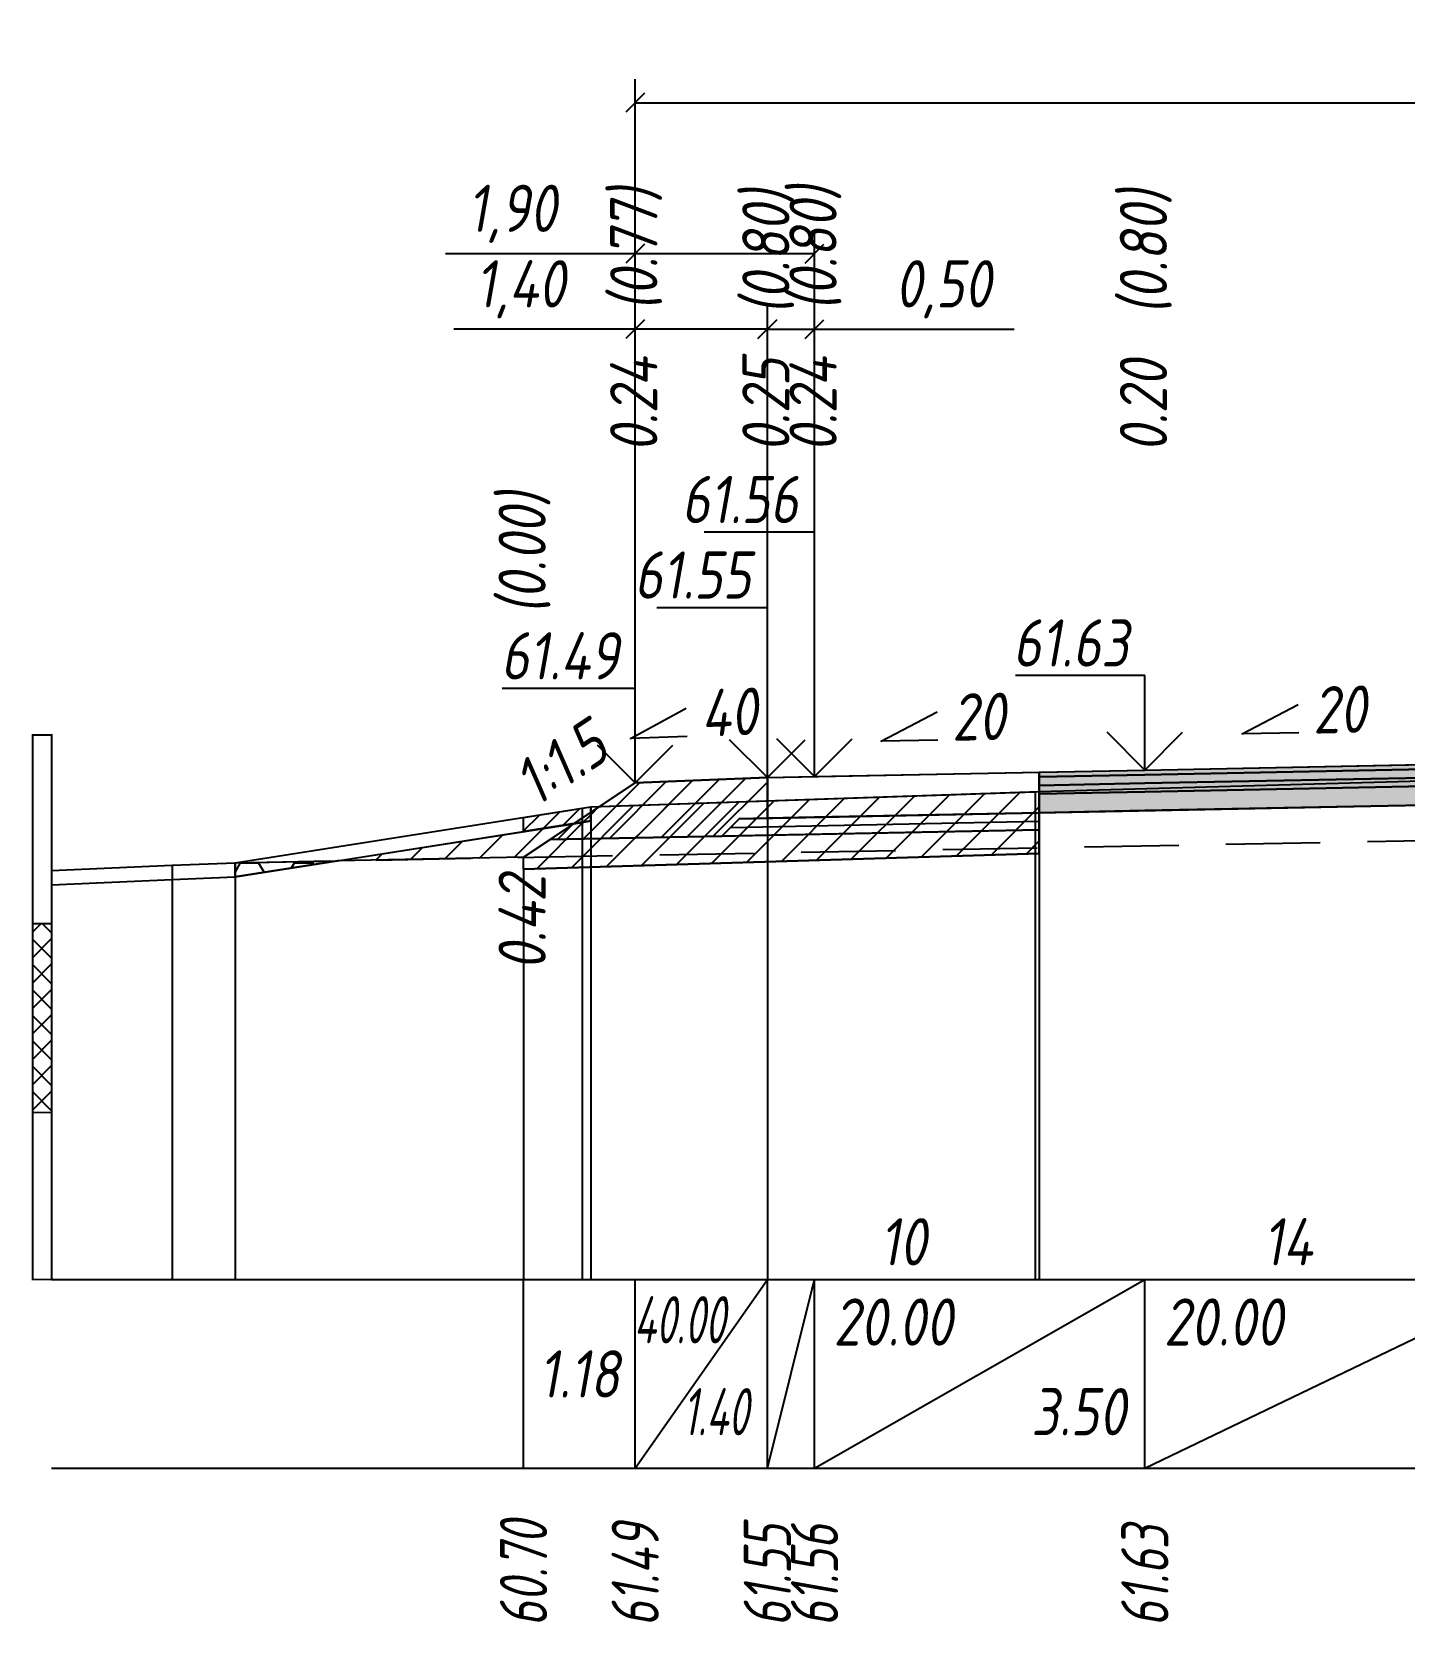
# Model space of a CAD drawing. Extents: x -717 to 1451, y -133302 to 233.
# Drawn here: x 78.9 to 151.6, y -50633.2 to -50548.9 of the extents above; entities that cross this region are included whole.
import ezdxf
from ezdxf.enums import TextEntityAlignment as Align

# ---------------------------------------------------------------- set-up
doc = ezdxf.new("R2010")
doc.units = 0
doc.linetypes.add('штриховая', pattern=[0.75, 0.5, -0.25])
for name, color, linetype in [('Интерполированный поперечник', 2, 'Continuous'), ('Код_514', 1, 'Continuous'), ('Контур_0', 7, 'Continuous'), ('Контур_2521', 7, 'Continuous'), ('Контур_2564', 7, 'Continuous'), ('Контур_2660', 7, 'Continuous'), ('Контур_2665', 7, 'Continuous'), ('Контур_400', 7, 'Continuous'), ('Контур_508', 7, 'Continuous'), ('Контур_512', 7, 'Continuous'), ('Контур_513', 7, 'Continuous'), ('Контур_818', 7, 'Continuous'), ('Красный поперечник', 1, 'Continuous'), ('Линейка абсолютных высот', 7, 'Continuous'), ('Объём_2501', 7, 'Continuous'), ('Объём_2564', 7, 'Continuous'), ('Объём_2650', 7, 'Continuous'), ('Объём_2660', 7, 'Continuous'), ('Объём_2661', 7, 'Continuous'), ('Объём_2665', 7, 'Continuous'), ('Объём_2666', 7, 'Continuous'), ('Объём_2667', 7, 'Continuous'), ('Объём_2668', 7, 'Continuous'), ('Объём_2669', 7, 'Continuous'), ('Объём_2675', 7, 'Continuous'), ('Объём_2753', 7, 'Continuous'), ('Откосы', 7, 'Continuous'), ('Отметки покрытия', 7, 'Continuous'), ('Рабочие отметки', 7, 'Continuous'), ('Рабочие отметки доп.', 7, 'Continuous'), ('Слои выравнивания', 7, 'Continuous'), ('Таблица', 7, 'Continuous'), ('Уклоны проезжей части', 7, 'Continuous'), ('Черный поперечник', 3, 'Continuous')]:
    doc.layers.add(name, color=color, linetype=linetype)
for name, color, linetype, true_color in [('Контур_2540', 2, 'Continuous', 0xffff00), ('Контур_2560', 2, 'Continuous', 0xffff00), ('Контур_2561', 7, 'Continuous', 0xff8040), ('Контур_2562', 3, 'Continuous', 0x00ff00), ('Контур_2563', 7, 'Continuous', 0xff8000), ('Контур_2570', 7, 'Continuous', 0x80ff00), ('Контур_2725', 7, 'Continuous', 0x323232), ('Контур_2736', 4, 'Continuous', 0x00ffff), ('Контур_2737', 4, 'Continuous', 0x00ffff), ('Контур_2738', 4, 'Continuous', 0x00ffff), ('Контур_2739', 4, 'Continuous', 0x00ffff), ('Контур_2741', 4, 'Continuous', 0x00ffff), ('Контур_2742', 4, 'Continuous', 0x00ffff), ('Контур_2743', 4, 'Continuous', 0x00ffff), ('Контур_2744', 7, 'Continuous', 0xa4ffff), ('Контур_2745', 7, 'Continuous', 0xa4ffff), ('Контур_2747', 4, 'Continuous', 0x00ffff), ('Контур_2748', 4, 'Continuous', 0x00ffff), ('Контур_2749', 4, 'Continuous', 0x00ffff), ('Контур_2750', 4, 'Continuous', 0x00ffff), ('Контур_2751', 4, 'Continuous', 0x00ffff), ('Контур_2752', 4, 'Continuous', 0x00ffff), ('Контур_2760', 7, 'Continuous', 0x323232), ('Контур_2761', 7, 'Continuous', 0x323232), ('Контур_2762', 7, 'Continuous', 0x323232), ('Контур_2763', 7, 'Continuous', 0x323232), ('Контур_402', 7, 'Continuous', 0xff6464), ('Контур_703', 4, 'Continuous', 0x00ffff), ('Контур_705', 4, 'Continuous', 0x00ffff), ('Контур_707', 4, 'Continuous', 0x00ffff), ('Контур_720', 131, 'Continuous', 0xaaffff), ('Объём_2500', 7, 'Continuous', 0xc0c0c0), ('Объём_2520', 7, 'Continuous', 0x80ffff), ('Объём_2540', 2, 'Continuous', 0xffff00), ('Объём_2560', 2, 'Continuous', 0xffff00), ('Объём_2561', 7, 'Continuous', 0xff8040), ('Объём_2562', 3, 'Continuous', 0x00ff00), ('Объём_2563', 7, 'Continuous', 0xff8000), ('Объём_2570', 7, 'Continuous', 0x80ff00), ('Объём_2600', 7, 'Continuous', 0x808000), ('Объём_2746', 2, 'Continuous', 0xffff00)]:
    doc.layers.add(name, color=color, linetype=linetype, true_color=true_color)
doc.styles.get("Standard").update_dxf_attribs({"font": 'txt', "height": 2.5})
doc.styles.add('М', font='romand.shx', dxfattribs={"width": 0.8, "oblique": 10, "height": 2.5})
doc.dimstyles.new('ISO-25', dxfattribs={"dimtxt": 2.5, "dimasz": 2.5, "dimexe": 1.25, "dimexo": 0.625, "dimtad": 1, "dimtxsty": 'Standard', "dimcen": 2.5, "dimadec": 0, "dimazin": 0, "dimtfac": 1, "dimtmove": 0, "dimatfit": 3, "dimfxl": 1, "dimarcsym": 0})

# ---------------------------------------------------------------- blocks, each defined once
blk = doc.blocks.new('_Oblique')
at = {"color": 0, "linetype": 'ByBlock', "lineweight": -2}
blk.add_line((-0.5, -0.5), (0.5, 0.5), dxfattribs=at)
blk = doc.blocks.new('*D1203')
at = {"color": 0, "lineweight": -2, "transparency": 16777216}
for p, q in [((110.914, -50588.13), (110.914, -50563.41)), ((117.914, -50587.85), (117.914, -50563.41)), ((110.914, -50564.66), (101.302, -50564.66)), ((117.914, -50564.66), (110.914, -50564.66))]:
    blk.add_line(p, q, dxfattribs=at)
at = {"layer": 'Defpoints', "color": 0, "transparency": 16777216}
for p in [(117.914, -50564.66), (110.914, -50588.755), (117.914, -50588.475)]:
    blk.add_point(p, dxfattribs=at)
at = {"color": 0, "lineweight": -2, "transparency": 16777216, "rotation": 180}
blk.add_blockref('_Oblique', (110.914, -50564.66), dxfattribs=at)
at = {"color": 0, "lineweight": -2, "transparency": 16777216}
blk.add_blockref('_Oblique', (117.914, -50564.66), dxfattribs=at)
at = {"color": 0, "transparency": 16777216, "insert": (104.842, -50562.547), "char_height": 2.5, "width": 8.75, "attachment_point": 5, "style": 'М'}
blk.add_mtext('1,40', dxfattribs=at)
blk = doc.blocks.new('*D1205')
at = {"color": 0, "lineweight": -2, "transparency": 16777216}
for p, q in [((117.914, -50587.85), (117.914, -50563.41)), ((120.414, -50587.8), (120.414, -50563.41)), ((117.914, -50564.66), (120.414, -50564.66)), ((120.414, -50564.66), (130.997, -50564.66))]:
    blk.add_line(p, q, dxfattribs=at)
at = {"layer": 'Defpoints', "color": 0, "transparency": 16777216}
for p in [(120.414, -50564.66), (117.914, -50588.475), (120.414, -50588.425)]:
    blk.add_point(p, dxfattribs=at)
at = {"color": 0, "lineweight": -2, "transparency": 16777216, "rotation": 180}
blk.add_blockref('_Oblique', (117.914, -50564.66), dxfattribs=at)
at = {"color": 0, "lineweight": -2, "transparency": 16777216}
blk.add_blockref('_Oblique', (120.414, -50564.66), dxfattribs=at)
at = {"color": 0, "transparency": 16777216, "insert": (127.236, -50562.547), "char_height": 2.5, "width": 9.16667, "attachment_point": 5, "style": 'М'}
blk.add_mtext('0,50', dxfattribs=at)
blk = doc.blocks.new('*D1208')
at = {"color": 0, "lineweight": -2, "transparency": 16777216}
for p, q in [((110.914, -50588.13), (110.914, -50559.41)), ((120.414, -50587.8), (120.414, -50559.41)), ((110.914, -50560.66), (100.857, -50560.66)), ((120.414, -50560.66), (110.914, -50560.66))]:
    blk.add_line(p, q, dxfattribs=at)
at = {"layer": 'Defpoints', "color": 0, "transparency": 16777216}
for p in [(120.414, -50560.66), (110.914, -50588.755), (120.414, -50588.425)]:
    blk.add_point(p, dxfattribs=at)
at = {"color": 0, "lineweight": -2, "transparency": 16777216, "rotation": 180}
blk.add_blockref('_Oblique', (110.914, -50560.66), dxfattribs=at)
at = {"color": 0, "lineweight": -2, "transparency": 16777216}
blk.add_blockref('_Oblique', (120.414, -50560.66), dxfattribs=at)
at = {"color": 0, "transparency": 16777216, "insert": (104.398, -50558.547), "char_height": 2.5, "width": 8.75, "attachment_point": 5, "style": 'М'}
blk.add_mtext('1,90', dxfattribs=at)
blk = doc.blocks.new('*D1209')
at = {"color": 0, "lineweight": -2, "transparency": 16777216}
for p, q in [((110.914, -50588.13), (110.914, -50551.41)), ((206.414, -50588.13), (206.414, -50551.41)), ((110.914, -50552.66), (206.414, -50552.66))]:
    blk.add_line(p, q, dxfattribs=at)
at = {"layer": 'Defpoints', "color": 0, "transparency": 16777216}
for p in [(206.414, -50552.66), (110.914, -50588.755), (206.414, -50588.755)]:
    blk.add_point(p, dxfattribs=at)
at = {"color": 0, "lineweight": -2, "transparency": 16777216, "rotation": 180}
blk.add_blockref('_Oblique', (110.914, -50552.66), dxfattribs=at)
at = {"color": 0, "lineweight": -2, "transparency": 16777216}
blk.add_blockref('_Oblique', (206.414, -50552.66), dxfattribs=at)
at = {"color": 0, "transparency": 16777216, "insert": (158.664, -50550.547), "char_height": 2.5, "width": 10.41667, "attachment_point": 5, "style": 'М'}
blk.add_mtext('19,10', dxfattribs=at)

msp = doc.modelspace()

# ---------------------------------------------------------------- hatches: boundary and pattern name
at = {"layer": 'Линейка абсолютных высот'}
h = msp.add_hatch(dxfattribs=at)
h.set_pattern_fill('ANSI37', scale=0.3, style=0)
h.set_pattern_definition([(45.0000013, (0, 0), (-0.67351924, 0.673519211), []), (135.0000003, (0, 0), (-0.673519222, -0.67351923), [])])
h.paths.add_polyline_path([(80, -50606.154), (80, -50596.154), (79, -50596.154), (79, -50606.154)])
at = {"layer": 'Объём_2563'}
h = msp.add_hatch(dxfattribs=at)
h.set_pattern_fill('ANSI31', color=256, scale=0.3)
h.paths.add_polyline_path([(110.914, -50588.692), (117.914, -50588.412), (117.914, -50590.562), (116.414, -50590.592), (115.495, -50591.511), (106.414, -50591.692)])
at = {"layer": 'Объём_2570'}
h = msp.add_hatch(dxfattribs=at)
h.set_pattern_fill('ANSI31', color=256, scale=0.2)
h.paths.add_polyline_path([(108.555, -50590.708), (105, -50591.271), (105, -50590.521), (108.555, -50589.958)])
at = {"layer": 'Объём_2600'}
h = msp.add_hatch(dxfattribs=at)
h.set_pattern_fill('ANSI31', color=6, scale=0.4)
h.paths.add_polyline_path([(132.1, -50589.161), (132.317, -50589.15), (132.317, -50592.438), (105, -50593.257), (105, -50592.635), (95.139, -50592.819), (108.555, -50590.708), (108.555, -50589.958)])
h = msp.add_hatch(dxfattribs=at)
h.set_pattern_fill('HONEY', color=5, scale=0.3)
h.paths.add_polyline_path([(89.717, -50593.67), (89.717, -50592.92), (95.139, -50592.819)])
at = {"layer": 'Слои выравнивания'}
for color, points in [(2, [(132.317, -50588.124), (137.914, -50588.012), (154.487, -50587.681), (154.882, -50587.673), (158.664, -50587.597), (158.664, -50587.847), (154.882, -50587.923), (154.487, -50587.931), (137.914, -50588.262), (132.317, -50588.374)]), (3, [(132.317, -50588.374), (137.914, -50588.262), (154.487, -50587.931), (154.882, -50587.923), (158.664, -50587.847), (158.664, -50588.297), (154.882, -50588.373), (154.487, -50588.381), (137.914, -50588.712), (132.317, -50588.824)]), (4, [(132.317, -50588.824), (137.914, -50588.712), (154.487, -50588.381), (154.882, -50588.373), (158.664, -50588.297), (158.664, -50588.747), (154.882, -50588.823), (154.487, -50588.831), (137.914, -50589.162), (132.317, -50589.274)]), (5, [(132.317, -50589.274), (137.914, -50589.162), (154.487, -50588.831), (154.882, -50588.823), (158.664, -50588.747), (158.664, -50589.747), (154.882, -50589.823), (154.487, -50589.831), (137.914, -50590.162), (132.317, -50590.274)])]:
    msp.add_hatch(color=color, dxfattribs=at).paths.add_polyline_path(points)

# ---------------------------------------------------------------- linework, layer by layer
at = {"layer": 'Интерполированный поперечник', "linetype": 'штриховая', "ltscale": 10, "flags": 128}
msp.add_lwpolyline([(89.717, -50592.92), (207.099, -50590.73)], dxfattribs=at)
at = {"layer": 'Код_514'}
for p, q in [((105, -50625), (105, -50615)), ((110.914, -50625), (110.914, -50615)), ((110.914, -50625), (117.914, -50615)), ((117.914, -50625), (117.914, -50615)), ((117.914, -50625), (120.414, -50615)), ((120.414, -50625), (120.414, -50615)), ((120.414, -50625), (137.914, -50615)), ((137.914, -50625), (137.914, -50615)), ((137.914, -50625), (158.664, -50615))]:
    msp.add_line(p, q, dxfattribs=at)
at = {"layer": 'Контур_0', "flags": 128}
for points in [[(120.414, -50590.512), (117.914, -50590.562), (117.914, -50588.412), (132.317, -50588.124), (132.317, -50590.274), (120.414, -50590.512), (120.414, -50590.512)], [(110.914, -50588.692), (105, -50592.635), (105, -50592.635), (105, -50592.635), (105, -50592.635), (105, -50592.635), (105, -50592.635), (105, -50592.635), (105, -50592.635), (105, -50592.635), (105, -50592.635), (105, -50592.635), (105, -50592.635), (105, -50592.635), (105, -50592.635), (105, -50592.635)], [(110.914, -50588.692), (105, -50592.635), (105, -50592.635), (105, -50592.635), (105, -50592.635), (105, -50592.635), (105, -50592.635), (105, -50592.635), (105, -50592.635), (105, -50592.635), (105, -50592.635), (105, -50592.635), (105, -50592.635), (105, -50592.635), (105, -50592.635), (105, -50592.635), (105, -50592.635), (105, -50592.635), (105, -50592.635), (105, -50592.635), (105, -50592.635), (105, -50592.635), (105, -50592.635), (105, -50592.635), (105, -50592.635), (105, -50592.635), (105, -50592.635), (105, -50592.635), (105, -50592.635), (105, -50592.635)], [(106.414, -50591.692), (115.495, -50591.511), (116.414, -50590.592), (117.914, -50590.562)], [(116.414, -50590.592), (132.317, -50590.274), (132.317, -50591.174), (115.495, -50591.511), (116.414, -50590.592), (116.414, -50590.592)]]:
    msp.add_lwpolyline(points, dxfattribs=at)
at = {"layer": 'Контур_2521', "color": 250, "flags": 128}
msp.add_lwpolyline([(115.955, -50591.051), (132.317, -50590.724)], dxfattribs=at)
at = {"layer": 'Контур_2540', "flags": 128}
msp.add_lwpolyline([(106.414, -50591.692), (132.317, -50591.174), (132.317, -50592.438), (105, -50593.257), (105, -50592.635), (106.414, -50591.692), (106.414, -50591.692)], dxfattribs=at)
at = {"layer": 'Контур_2560', "flags": 128}
msp.add_lwpolyline([(110.914, -50588.692), (110.914, -50588.692), (110.914, -50588.692), (117.914, -50588.412)], dxfattribs=at)
at = {"layer": 'Контур_2561', "flags": 128}
msp.add_lwpolyline([(117.914, -50588.412), (117.914, -50588.412), (110.914, -50588.692), (110.914, -50588.692), (117.914, -50588.412)], dxfattribs=at)
at = {"layer": 'Контур_2562', "flags": 128}
msp.add_lwpolyline([(110.914, -50588.692), (110.914, -50588.692), (110.914, -50588.692), (110.914, -50588.692), (110.914, -50588.692)], dxfattribs=at)
at = {"layer": 'Контур_2563', "flags": 128}
msp.add_lwpolyline([(110.914, -50588.692), (117.914, -50588.412), (117.914, -50590.562), (116.414, -50590.592), (115.495, -50591.511), (106.414, -50591.692), (110.914, -50588.692), (110.914, -50588.692)], dxfattribs=at)
at = {"layer": 'Контур_2564', "flags": 128}
msp.add_lwpolyline([(110.914, -50588.692), (117.914, -50588.412)], dxfattribs=at)
at = {"layer": 'Контур_2570', "flags": 128}
msp.add_lwpolyline([(80, -50594.091), (86.383, -50593.807), (89.717, -50593.67), (89.717, -50593.67), (108.113, -50590.782), (108.555, -50590.708), (108.555, -50589.958), (132.1, -50589.161), (132.317, -50589.15), (154.487, -50588.537), (154.882, -50588.528), (158.664, -50588.581), (177.826, -50588.852), (188.694, -50589.504), (201.947, -50590.304), (201.947, -50591.054), (202.057, -50591.059), (207.099, -50591.48), (207.099, -50591.48), (220.102, -50590.801), (250.676, -50589.422)], dxfattribs=at)
at = {"layer": 'Контур_2660', "flags": 128}
msp.add_lwpolyline([(105, -50593.257), (132.317, -50592.438)], dxfattribs=at)
at = {"layer": 'Контур_2665', "flags": 128}
msp.add_lwpolyline([(110.914, -50588.692), (110.914, -50588.692)], dxfattribs=at)
at = {"layer": 'Контур_2725', "flags": 128}
msp.add_lwpolyline([(132.317, -50590.274), (137.914, -50590.162), (154.487, -50589.831), (154.882, -50589.823), (158.664, -50589.747), (177.826, -50590.131)], dxfattribs=at)
at = {"layer": 'Контур_2736', "flags": 128}
msp.add_lwpolyline([(110.914, -50588.692), (105, -50592.635)], dxfattribs=at)
at = {"layer": 'Контур_2737', "flags": 128}
msp.add_lwpolyline([(105, -50592.635), (105, -50592.635)], dxfattribs=at)
at = {"layer": 'Контур_2738', "flags": 128}
msp.add_lwpolyline([(105, -50592.635), (105, -50592.635)], dxfattribs=at)
at = {"layer": 'Контур_2739', "flags": 128}
msp.add_lwpolyline([(105, -50592.635), (105, -50592.635)], dxfattribs=at)
at = {"layer": 'Контур_2741', "flags": 128}
msp.add_lwpolyline([(105, -50592.635), (105, -50592.635)], dxfattribs=at)
at = {"layer": 'Контур_2742', "flags": 128}
msp.add_lwpolyline([(105, -50592.635), (105, -50592.635)], dxfattribs=at)
at = {"layer": 'Контур_2743', "flags": 128}
msp.add_lwpolyline([(105, -50592.635), (105, -50592.635)], dxfattribs=at)
at = {"layer": 'Контур_2744', "flags": 128}
msp.add_lwpolyline([(105, -50592.635), (105, -50592.635)], dxfattribs=at)
msp.add_lwpolyline([(105, -50592.635), (105, -50592.635)], dxfattribs=at)
msp.add_lwpolyline([(105, -50592.635), (105, -50592.635)], dxfattribs=at)
msp.add_lwpolyline([(105, -50592.635), (105, -50592.635)], dxfattribs=at)
msp.add_lwpolyline([(105, -50592.635), (105, -50592.635)], dxfattribs=at)
msp.add_lwpolyline([(105, -50592.635), (105, -50592.635)], dxfattribs=at)
at = {"layer": 'Контур_2745', "flags": 128}
msp.add_lwpolyline([(105, -50592.635), (105, -50592.635)], dxfattribs=at)
msp.add_lwpolyline([(105, -50592.635), (105, -50592.635)], dxfattribs=at)
msp.add_lwpolyline([(105, -50592.635), (105, -50592.635)], dxfattribs=at)
msp.add_lwpolyline([(105, -50592.635), (105, -50592.635)], dxfattribs=at)
msp.add_lwpolyline([(105, -50592.635), (105, -50592.635)], dxfattribs=at)
msp.add_lwpolyline([(105, -50592.635), (105, -50592.635)], dxfattribs=at)
at = {"layer": 'Контур_2747', "flags": 128}
msp.add_lwpolyline([(105, -50592.635), (105, -50592.635)], dxfattribs=at)
at = {"layer": 'Контур_2748', "flags": 128}
msp.add_lwpolyline([(105, -50592.635), (105, -50592.635)], dxfattribs=at)
at = {"layer": 'Контур_2749', "flags": 128}
msp.add_lwpolyline([(105, -50592.635), (105, -50592.635)], dxfattribs=at)
at = {"layer": 'Контур_2750', "flags": 128}
msp.add_lwpolyline([(105, -50592.635), (105, -50592.635)], dxfattribs=at)
at = {"layer": 'Контур_2751', "flags": 128}
msp.add_lwpolyline([(105, -50592.635), (105, -50592.635)], dxfattribs=at)
at = {"layer": 'Контур_2752', "flags": 128}
msp.add_lwpolyline([(105, -50592.635), (105, -50592.635)], dxfattribs=at)
at = {"layer": 'Контур_2760', "flags": 128}
msp.add_lwpolyline([(132.317, -50588.124), (137.914, -50588.012), (154.487, -50587.681), (154.882, -50587.673), (158.664, -50587.597), (177.826, -50587.981)], dxfattribs=at)
at = {"layer": 'Контур_2761', "flags": 128}
msp.add_lwpolyline([(132.317, -50588.374), (137.914, -50588.262), (154.487, -50587.931), (154.882, -50587.923), (158.664, -50587.847), (177.826, -50588.231)], dxfattribs=at)
at = {"layer": 'Контур_2762', "flags": 128}
msp.add_lwpolyline([(132.317, -50588.824), (137.914, -50588.712), (154.487, -50588.381), (154.882, -50588.373), (158.664, -50588.297), (177.826, -50588.681)], dxfattribs=at)
at = {"layer": 'Контур_2763', "flags": 128}
msp.add_lwpolyline([(132.317, -50589.274), (137.914, -50589.162), (154.487, -50588.831), (154.882, -50588.823), (158.664, -50588.747), (177.826, -50589.131)], dxfattribs=at)
at = {"layer": 'Контур_400', "flags": 128}
msp.add_lwpolyline([(117.914, -50588.412), (120.414, -50588.362), (120.414, -50588.362), (120.414, -50588.362), (120.414, -50588.362), (120.414, -50588.362), (120.414, -50588.362), (137.914, -50588.012), (158.664, -50587.597)], dxfattribs=at)
at = {"layer": 'Контур_402', "flags": 128}
msp.add_lwpolyline([(105, -50593.257), (132.317, -50592.438), (132.317, -50590.274), (158.664, -50589.747), (177.826, -50590.131), (177.826, -50592.222), (213.305, -50593.287)], dxfattribs=at)
at = {"layer": 'Контур_508', "flags": 128}
msp.add_lwpolyline([(105, -50593.257), (132.317, -50592.438), (132.317, -50590.274), (158.664, -50589.747), (177.826, -50590.131), (177.826, -50592.222), (213.305, -50593.287), (215.875, -50595), (217.875, -50595), (225.676, -50589.8)], dxfattribs=at)
at = {"layer": 'Контур_512', "flags": 128}
msp.add_lwpolyline([(105, -50593.257), (132.317, -50592.438)], dxfattribs=at)
at = {"layer": 'Контур_513', "flags": 128}
msp.add_lwpolyline([(105, -50593.257), (132.317, -50592.438), (132.317, -50590.274), (158.664, -50589.747), (177.826, -50590.131), (177.826, -50592.222), (213.305, -50593.287), (215.875, -50595), (217.875, -50595), (225.676, -50589.8)], dxfattribs=at)
at = {"layer": 'Контур_703', "flags": 128}
for points in [[(110.914, -50588.692), (105, -50592.635)], [(105, -50592.635), (105, -50592.635)]]:
    msp.add_lwpolyline(points, dxfattribs=at)
at = {"layer": 'Контур_705', "flags": 128}
msp.add_lwpolyline([(105, -50592.635), (105, -50592.635)], dxfattribs=at)
at = {"layer": 'Контур_707', "flags": 128}
msp.add_lwpolyline([(105, -50592.635), (105, -50592.635)], dxfattribs=at)
at = {"layer": 'Контур_720', "flags": 128}
msp.add_lwpolyline([(105, -50592.635), (105, -50592.635)], dxfattribs=at)
at = {"layer": 'Контур_818', "flags": 128}
msp.add_lwpolyline([(105, -50591.271), (108.113, -50590.782), (108.555, -50590.708), (108.555, -50589.958), (132.1, -50589.161), (132.317, -50589.15), (154.487, -50588.537), (154.882, -50588.528), (158.664, -50588.581), (177.826, -50588.852), (188.694, -50589.504), (201.947, -50590.304), (201.947, -50591.054), (202.057, -50591.059), (207.099, -50591.48), (207.099, -50591.48), (220.102, -50590.801), (225.676, -50590.55)], dxfattribs=at)
at = {"layer": 'Красный поперечник'}
for p, q in [((120.414, -50588.362), (137.914, -50588.012)), ((137.914, -50588.012), (158.664, -50587.597)), ((105, -50592.635), (110.914, -50588.692)), ((110.914, -50588.692), (117.914, -50588.412)), ((117.914, -50588.412), (120.414, -50588.362)), ((132.317, -50592.438), (132.317, -50615)), ((105, -50593.257), (105, -50615))]:
    msp.add_line(p, q, dxfattribs=at)
at = {"layer": 'Линейка абсолютных высот', "color": 7, "const_width": 0.1, "flags": 128}
for points in [[(80, -50596.154), (80, -50586.154), (79, -50586.154), (79, -50596.154), (80, -50596.154)], [(80, -50606.154), (80, -50596.154), (79, -50596.154), (79, -50606.154), (80, -50606.154)], [(80, -50615), (80, -50606.154), (79, -50606.154), (79, -50615), (80, -50615)]]:
    msp.add_lwpolyline(points, dxfattribs=at)
at = {"layer": 'Объём_2500', "flags": 128}
msp.add_lwpolyline([(120.414, -50590.512), (117.914, -50590.562), (117.914, -50588.412), (132.317, -50588.124), (132.317, -50590.274), (120.414, -50590.512), (120.414, -50590.512)], dxfattribs=at)
at = {"layer": 'Объём_2501', "flags": 128}
msp.add_lwpolyline([(117.914, -50588.412), (120.414, -50588.362), (120.414, -50588.362), (120.414, -50588.362), (120.414, -50588.362), (120.414, -50588.362), (120.414, -50588.362), (137.914, -50588.012), (158.664, -50587.597)], dxfattribs=at)
at = {"layer": 'Объём_2520', "color": 250, "flags": 128}
msp.add_lwpolyline([(116.414, -50590.592), (132.317, -50590.274), (132.317, -50591.174), (115.495, -50591.511), (116.414, -50590.592), (116.414, -50590.592)], dxfattribs=at)
at = {"layer": 'Объём_2540', "flags": 128}
msp.add_lwpolyline([(106.414, -50591.692), (132.317, -50591.174), (132.317, -50592.438), (105, -50593.257), (105, -50592.635), (106.414, -50591.692), (106.414, -50591.692)], dxfattribs=at)
at = {"layer": 'Объём_2560', "flags": 128}
msp.add_lwpolyline([(110.914, -50588.692), (110.914, -50588.692), (110.914, -50588.692), (117.914, -50588.412)], dxfattribs=at)
at = {"layer": 'Объём_2561', "flags": 128}
msp.add_lwpolyline([(117.914, -50588.412), (117.914, -50588.412), (110.914, -50588.692), (110.914, -50588.692), (117.914, -50588.412)], dxfattribs=at)
at = {"layer": 'Объём_2562', "flags": 128}
msp.add_lwpolyline([(110.914, -50588.692), (110.914, -50588.692), (110.914, -50588.692), (110.914, -50588.692), (110.914, -50588.692)], dxfattribs=at)
at = {"layer": 'Объём_2563', "color": 250, "flags": 128}
msp.add_lwpolyline([(110.914, -50588.692), (117.914, -50588.412), (117.914, -50590.562), (116.414, -50590.592), (115.495, -50591.511), (106.414, -50591.692), (110.914, -50588.692), (110.914, -50588.692)], dxfattribs=at)
at = {"layer": 'Объём_2564', "flags": 128}
msp.add_lwpolyline([(110.914, -50588.692), (117.914, -50588.412)], dxfattribs=at)
at = {"layer": 'Объём_2570', "flags": 128}
msp.add_lwpolyline([(108.555, -50590.708), (105, -50591.271), (105, -50590.521), (108.555, -50589.958), (108.555, -50590.708), (108.555, -50590.708)], dxfattribs=at)
at = {"layer": 'Объём_2600', "color": 5, "flags": 128}
msp.add_lwpolyline([(89.717, -50593.67), (89.717, -50592.92), (95.139, -50592.819), (89.717, -50593.67), (89.717, -50593.67)], dxfattribs=at)
at = {"layer": 'Объём_2650', "color": 6, "flags": 128}
msp.add_lwpolyline([(132.1, -50589.161), (132.317, -50589.15), (132.317, -50592.438), (105, -50593.257), (105, -50592.635), (95.139, -50592.819), (108.555, -50590.708), (108.555, -50589.958), (132.1, -50589.161), (132.1, -50589.161)], dxfattribs=at)
at = {"layer": 'Объём_2660', "flags": 128}
msp.add_lwpolyline([(105, -50593.257), (132.317, -50592.438)], dxfattribs=at)
at = {"layer": 'Объём_2661', "flags": 128}
msp.add_lwpolyline([(110.914, -50588.692), (105, -50592.635)], dxfattribs=at)
at = {"layer": 'Объём_2665', "flags": 128}
msp.add_lwpolyline([(110.914, -50588.692), (110.914, -50588.692)], dxfattribs=at)
at = {"layer": 'Объём_2666', "flags": 128}
msp.add_lwpolyline([(110.914, -50588.692), (105, -50592.635)], dxfattribs=at)
at = {"layer": 'Объём_2667', "flags": 128}
msp.add_lwpolyline([(105, -50592.635), (105, -50592.635)], dxfattribs=at)
msp.add_lwpolyline([(105, -50592.635), (105, -50592.635)], dxfattribs=at)
at = {"layer": 'Объём_2668', "flags": 128}
msp.add_lwpolyline([(105, -50592.635), (105, -50592.635)], dxfattribs=at)
msp.add_lwpolyline([(105, -50592.635), (105, -50592.635)], dxfattribs=at)
at = {"layer": 'Объём_2669', "flags": 128}
msp.add_lwpolyline([(105, -50592.635), (105, -50592.635)], dxfattribs=at)
msp.add_lwpolyline([(105, -50592.635), (105, -50592.635)], dxfattribs=at)
at = {"layer": 'Объём_2675', "flags": 128}
msp.add_lwpolyline([(105, -50592.635), (105, -50592.635)], dxfattribs=at)
msp.add_lwpolyline([(105, -50592.635), (105, -50592.635)], dxfattribs=at)
msp.add_lwpolyline([(105, -50592.635), (105, -50592.635)], dxfattribs=at)
msp.add_lwpolyline([(105, -50592.635), (105, -50592.635)], dxfattribs=at)
msp.add_lwpolyline([(105, -50592.635), (105, -50592.635)], dxfattribs=at)
msp.add_lwpolyline([(105, -50592.635), (105, -50592.635)], dxfattribs=at)
msp.add_lwpolyline([(105, -50592.635), (105, -50592.635)], dxfattribs=at)
msp.add_lwpolyline([(105, -50592.635), (105, -50592.635)], dxfattribs=at)
msp.add_lwpolyline([(105, -50592.635), (105, -50592.635)], dxfattribs=at)
msp.add_lwpolyline([(105, -50592.635), (105, -50592.635)], dxfattribs=at)
msp.add_lwpolyline([(105, -50592.635), (105, -50592.635)], dxfattribs=at)
msp.add_lwpolyline([(105, -50592.635), (105, -50592.635)], dxfattribs=at)
at = {"layer": 'Объём_2746', "flags": 128}
msp.add_lwpolyline([(108.113, -50590.782), (108.555, -50590.708), (108.555, -50590.265), (109.039, -50589.942), (132.317, -50589.15), (132.317, -50592.438), (105, -50593.257), (105, -50592.635), (107.677, -50590.85), (108.113, -50590.782), (108.113, -50590.782)], dxfattribs=at)
at = {"layer": 'Объём_2753', "flags": 128}
msp.add_lwpolyline([(132.317, -50588.124), (132.317, -50588.124)], dxfattribs=at)
at = {"layer": 'Откосы', "color": 1, "flags": 128}
for points in [[(113.667, -50586.228), (110.669, -50586.347), (113.607, -50584.729)], [(146.063, -50586.038), (143.064, -50586.098), (146.033, -50584.538)], [(126.938, -50586.421), (123.939, -50586.481), (126.908, -50584.921)]]:
    msp.add_lwpolyline(points, dxfattribs=at)
at = {"layer": 'Отметки покрытия', "color": 1}
for p, q in [((120.414, -50575.412), (114.564, -50575.412)), ((120.414, -50588.362), (120.414, -50575.412)), ((117.914, -50579.412), (112.064, -50579.412)), ((117.914, -50588.412), (117.914, -50579.412)), ((137.914, -50583.012), (131.064, -50583.012)), ((137.914, -50588.012), (137.914, -50583.012)), ((110.914, -50583.692), (103.864, -50583.692)), ((110.914, -50588.692), (110.914, -50583.692)), ((117.914, -50588.412), (115.914, -50586.412)), ((117.914, -50588.412), (119.914, -50586.412)), ((120.414, -50588.362), (118.414, -50586.362)), ((120.414, -50588.362), (122.414, -50586.362)), ((137.914, -50588.012), (135.914, -50586.012)), ((137.914, -50588.012), (139.914, -50586.012)), ((110.914, -50588.692), (108.914, -50586.692)), ((110.914, -50588.692), (112.914, -50586.692))]:
    msp.add_line(p, q, dxfattribs=at)
at = {"layer": 'Слои выравнивания'}
for p, q in [((132.317, -50588.124), (132.317, -50615)), ((117.914, -50588.412), (117.914, -50615))]:
    msp.add_line(p, q, dxfattribs=at)
at = {"layer": 'Слои выравнивания', "color": 2, "flags": 128}
msp.add_lwpolyline([(132.317, -50588.124), (137.914, -50588.012), (154.487, -50587.681), (154.882, -50587.673), (158.664, -50587.597), (158.664, -50587.847), (154.882, -50587.923), (154.487, -50587.931), (137.914, -50588.262), (132.317, -50588.374)], close=True, dxfattribs=at)
at = {"layer": 'Слои выравнивания', "color": 3, "flags": 128}
msp.add_lwpolyline([(132.317, -50588.374), (137.914, -50588.262), (154.487, -50587.931), (154.882, -50587.923), (158.664, -50587.847), (158.664, -50588.297), (154.882, -50588.373), (154.487, -50588.381), (137.914, -50588.712), (132.317, -50588.824)], close=True, dxfattribs=at)
at = {"layer": 'Слои выравнивания', "color": 4, "flags": 128}
msp.add_lwpolyline([(132.317, -50588.824), (137.914, -50588.712), (154.487, -50588.381), (154.882, -50588.373), (158.664, -50588.297), (158.664, -50588.747), (154.882, -50588.823), (154.487, -50588.831), (137.914, -50589.162), (132.317, -50589.274)], close=True, dxfattribs=at)
at = {"layer": 'Слои выравнивания', "color": 5, "flags": 128}
msp.add_lwpolyline([(132.317, -50589.274), (137.914, -50589.162), (154.487, -50588.831), (154.882, -50588.823), (158.664, -50588.747), (158.664, -50589.747), (154.882, -50589.823), (154.487, -50589.831), (137.914, -50590.162), (132.317, -50590.274)], close=True, dxfattribs=at)
at = {"layer": 'Таблица'}
for p, q in [((80, -50615), (250.676, -50615)), ((80, -50625), (250.676, -50625))]:
    msp.add_line(p, q, dxfattribs=at)
at = {"layer": 'Черный поперечник', "color": 7}
for p, q in [((132.1, -50589.161), (132.1, -50615)), ((132.317, -50589.15), (132.317, -50615)), ((108.113, -50590.032), (108.113, -50615)), ((108.555, -50589.958), (108.555, -50615)), ((86.383, -50593.057), (86.383, -50615)), ((89.717, -50592.92), (89.717, -50615)), ((80, -50593.341), (80, -50615))]:
    msp.add_line(p, q, dxfattribs=at)
at = {"layer": 'Черный поперечник', "flags": 128}
msp.add_lwpolyline([(80, -50593.341), (86.383, -50593.057), (89.717, -50592.92), (108.113, -50590.032), (108.555, -50589.958), (132.1, -50589.161), (132.317, -50589.15), (154.487, -50588.537), (154.882, -50588.528), (158.664, -50588.581), (177.826, -50588.852), (188.694, -50589.504), (201.947, -50590.304), (202.057, -50590.309), (207.099, -50590.73), (220.102, -50590.051), (250.676, -50588.672)], dxfattribs=at)

# ---------------------------------------------------------------- texts
at = {"layer": 'Код_514', "style": 'М', "oblique": 10}
for s, width, p in [('40.00', 0.6, (110.833, -50615.88)), ('20.00', 0.8, (121.414, -50616)), ('20.00', 0.8, (138.914, -50616))]:
    msp.add_text(s, height=2.5, dxfattribs=dict(at, width=width)).set_placement(p, align=Align.TOP_LEFT)
at = {"layer": 'Код_514', "style": 'М', "oblique": 10, "width": 0.8}
msp.add_text('1.18', height=2.5, dxfattribs=at).set_placement((107.957, -50620), align=Align.MIDDLE_CENTER)
at = {"layer": 'Код_514', "style": 'М', "oblique": 10}
for s, width, p in [('1.40', 0.6, (116.914, -50624)), ('3.50', 0.8, (136.914, -50624))]:
    msp.add_text(s, height=2.5, dxfattribs=dict(at, width=width)).set_placement(p, align=Align.BOTTOM_RIGHT)
at = {"layer": 'Код_514', "style": 'М', "oblique": 10, "width": 0.7}
for s, p in [('60.70', (105, -50633.382)), ('61.49', (110.914, -50633.382)), ('61.55', (117.914, -50633.382)), ('61.63', (137.914, -50633.382)), ('61.56', (120.414, -50633.382))]:
    msp.add_text(s, height=2.5, rotation=90, dxfattribs=at).set_placement(p, align=Align.MIDDLE_LEFT)
at = {"layer": 'Отметки покрытия', "color": 1, "style": 'М', "oblique": 10, "width": 0.8}
for s, p in [('61.56', (119.555, -50575.681)), ('61.55', (117.055, -50579.681)), ('61.63', (137.055, -50583.281)), ('61.49', (110.055, -50583.961))]:
    msp.add_text(s, height=2.5, dxfattribs=at).set_placement(p, align=Align.BOTTOM_RIGHT)
at = {"layer": 'Рабочие отметки', "color": 1, "style": 'М', "oblique": 10, "width": 0.8}
for s, p in [('0.24', (110.836, -50571.162)), ('0.25', (117.836, -50571.162)), ('0.24', (120.336, -50571.162)), ('0.20', (137.836, -50571.162))]:
    msp.add_text(s, height=2.5, rotation=90, dxfattribs=at).set_placement(p, align=Align.MIDDLE_LEFT)
msp.add_text('0.42', height=2.5, rotation=90, dxfattribs=at).set_placement((104.922, -50593.566), align=Align.MIDDLE_RIGHT)
at = {"layer": 'Рабочие отметки доп.', "color": 1, "style": 'М', "oblique": 10, "width": 0.8}
for s, p in [('(0.77)', (110.836, -50563.662)), ('(0.80)', (120.336, -50563.662)), ('(0.80)', (117.836, -50563.862)), ('(0.80)', (137.836, -50563.862)), ('(0.00)', (104.922, -50579.731))]:
    msp.add_text(s, height=2.5, rotation=90, dxfattribs=at).set_placement(p, align=Align.MIDDLE_LEFT)
at = {"layer": 'Слои выравнивания', "style": 'М', "oblique": 10, "width": 0.8}
for s, p in [('10', (125.115, -50615)), ('14', (145.49, -50615))]:
    msp.add_text(s, height=2.5, dxfattribs=at).set_placement(p, align=Align.BOTTOM_CENTER)
at = {"layer": 'Уклоны проезжей части', "color": 1, "style": 'М', "oblique": 10, "width": 0.8}
for s, rotation, p in [('40', 2.29061, (115.971, -50586.944)), ('20', 1.14576, (129.144, -50587.187)), ('20', 1.14576, (148.269, -50586.805)), ('1:1.5', 33.69007, (108.099, -50589.28))]:
    msp.add_text(s, height=2.5, rotation=rotation, dxfattribs=at).set_placement(p, align=Align.BOTTOM_CENTER)

# ---------------------------------------------------------------- dimensions: what is measured, and where the dimension line sits
at = {"color": 5}
dim = msp.add_linear_dim(base=(206.414, -50552.66), p1=(110.914, -50588.755), p2=(206.414, -50588.755), angle=180, dimstyle='ISO-25', override={"dimasz": 1, "dimlfac": 0.2, "dimzin": 0, "dimtxsty": 'М', "dimblk1": 'Oblique', "dimblk2": 'Oblique', "dimsah": 1}, dxfattribs=at)
dim.commit()
dim.dimension.update_dxf_attribs({"geometry": '*D1209', "text_midpoint": (158.664, -50550.547)})
for base, p1, p2, picture, middle in [((120.414, -50560.66), (110.914, -50588.755), (120.414, -50588.425), '*D1208', (104.398, -50560.66)), ((117.914, -50564.66), (110.914, -50588.755), (117.914, -50588.475), '*D1203', (104.842, -50564.66)), ((120.414, -50564.66), (117.914, -50588.475), (120.414, -50588.425), '*D1205', (127.236, -50564.66))]:
    dim = msp.add_linear_dim(base=base, p1=p1, p2=p2, angle=180, dimstyle='ISO-25', override={"dimasz": 1, "dimlfac": 0.2, "dimzin": 0, "dimtxsty": 'М', "dimblk1": 'Oblique', "dimblk2": 'Oblique', "dimsah": 1}, dxfattribs=at)
    dim.commit()
    dim.dimension.update_dxf_attribs({"geometry": picture, "text_midpoint": middle, "dimtype": 160})

doc.saveas('drawing.dxf')
